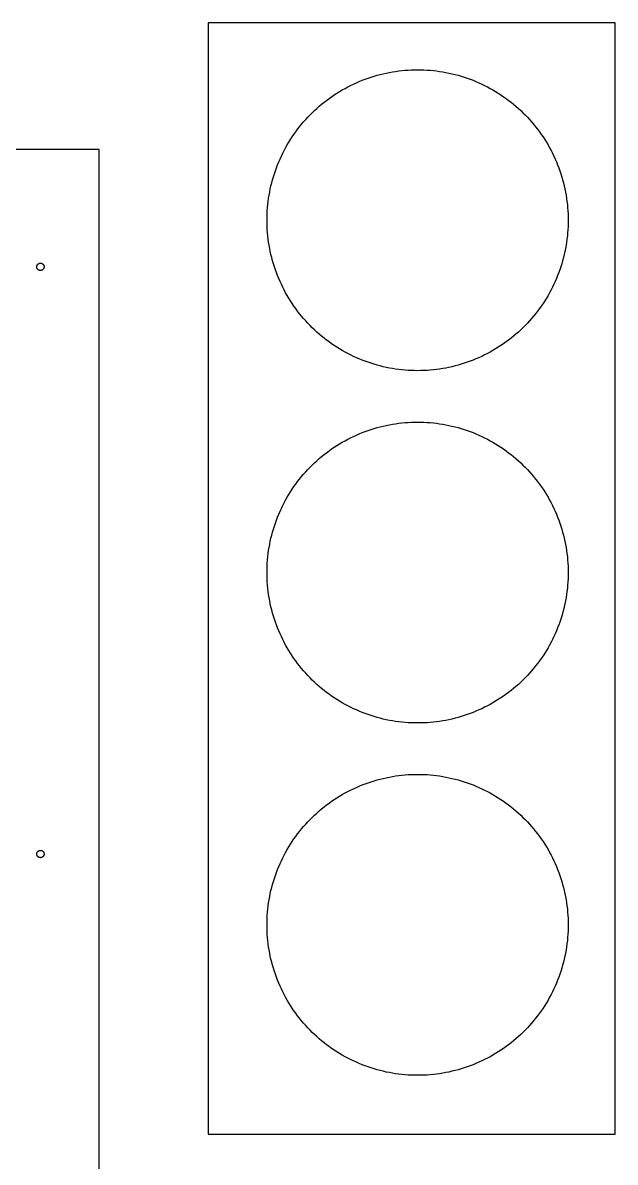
# Model space of a CAD drawing. Extents: x 0 to 2439, y 0 to 1219.
# Drawn here: x 2114.6 to 2370.6, y 436.4 to 929.3 of the extents above; entities that cross this region are included whole.
import ezdxf

# ---------------------------------------------------------------- set-up
doc = ezdxf.new("R2010")
doc.units = 0
doc.layers.add('Layer_1', color=7, linetype='CONTINUOUS')

msp = doc.modelspace()

# ---------------------------------------------------------------- linework, layer by layer
at = {"layer": 'Layer_1', "color": 7}
for p, q in [((2370.616375, 929.283045), (2194.721375, 929.283045)), ((2194.721375, 929.283045), (2194.721375, 448.593125)), ((2370.616375, 448.593125), (2370.616375, 929.283045)), ((2267.705565, 906.573188), (2269.022273, 906.923143)), ((2269.022273, 906.923143), (2270.346065, 907.253061)), ((2270.346065, 907.253061), (2271.676376, 907.543185)), ((2271.676376, 907.543185), (2273.01267, 907.81299)), ((2273.01267, 907.81299), (2274.354269, 908.053161)), ((2274.354269, 908.053161), (2275.700667, 908.273012)), ((2275.700667, 908.273012), (2277.05127, 908.45307)), ((2277.05127, 908.45307), (2278.405372, 908.61309)), ((2278.405372, 908.61309), (2279.762466, 908.743194)), ((2279.762466, 908.743194), (2281.121986, 908.843101)), ((2281.121986, 908.843101), (2282.483285, 908.913092)), ((2282.483285, 908.913092), (2283.84577, 908.953168)), ((2283.84577, 908.953168), (2285.208875, 908.961634)), ((2285.208875, 908.963045), (2286.57198, 908.954579)), ((2286.57198, 908.953168), (2287.934464, 908.913092)), ((2287.934464, 908.913092), (2289.295763, 908.843101)), ((2289.295763, 908.843101), (2290.655284, 908.743194)), ((2290.655284, 908.743194), (2292.012378, 908.61309)), ((2292.012378, 908.61309), (2293.36648, 908.45307)), ((2293.36648, 908.45307), (2294.717082, 908.273012)), ((2294.717082, 908.273012), (2296.063367, 908.053161)), ((2296.063367, 908.053161), (2297.40539, 907.81299)), ((2297.40539, 907.81299), (2298.741374, 907.543185)), ((2298.741374, 907.543185), (2300.071374, 907.253061)), ((2300.071374, 907.253061), (2301.395363, 906.923143)), ((2301.395363, 906.923143), (2302.712382, 906.573188)), ((2255.054079, 901.563179), (2256.268679, 902.183221)), ((2256.268679, 902.183221), (2257.495979, 902.773065)), ((2257.495979, 902.773065), (2258.735386, 903.343154)), ((2258.735386, 903.343154), (2259.986477, 903.883045)), ((2259.986477, 903.883045), (2261.248575, 904.393021)), ((2261.248575, 904.393021), (2262.521171, 904.883241)), ((2262.521171, 904.883241), (2263.803787, 905.343263)), ((2263.803787, 905.343263), (2265.095687, 905.783248)), ((2265.095687, 905.783248), (2266.396478, 906.193034)), ((2266.396478, 906.193034), (2267.705565, 906.573188)), ((2302.712382, 906.573188), (2304.021385, 906.193034)), ((2304.021385, 906.193034), (2305.322373, 905.783248)), ((2305.322373, 905.783248), (2306.614386, 905.343263)), ((2306.614386, 905.343263), (2307.89638, 904.883241)), ((2307.89638, 904.883241), (2309.169372, 904.393021)), ((2309.169372, 904.393021), (2310.431385, 903.883045)), ((2310.431385, 903.883045), (2311.682363, 903.343154)), ((2311.682363, 903.343154), (2312.921375, 902.773065)), ((2312.921375, 902.773065), (2314.149381, 902.183221)), ((2314.149381, 902.183221), (2315.363388, 901.563179)), ((2246.951366, 896.533132), (2248.062588, 897.323072)), ((2248.062588, 897.323072), (2249.189981, 898.093256)), ((2249.189981, 898.093256), (2250.333264, 898.833243)), ((2250.333264, 898.833243), (2251.491786, 899.553192)), ((2251.491786, 899.553192), (2252.665068, 900.243225)), ((2252.665068, 900.243225), (2253.852688, 900.913221)), ((2253.852688, 900.913221), (2255.054079, 901.563179)), ((2315.363388, 901.563179), (2316.565372, 900.913221)), ((2316.565372, 900.913221), (2317.752371, 900.243225)), ((2317.752371, 900.243225), (2318.926387, 899.553192)), ((2318.926387, 899.553192), (2320.084373, 898.833243)), ((2320.084373, 898.833243), (2321.227373, 898.093256)), ((2321.227373, 898.093256), (2322.355387, 897.323072)), ((2322.355387, 897.323072), (2323.466383, 896.533132)), ((2240.65338, 891.323028), (2241.656878, 892.253232)), ((2241.656878, 892.253232), (2242.679369, 893.153239)), ((2242.679369, 893.153239), (2243.720571, 894.033208)), ((2243.720571, 894.033208), (2244.779864, 894.893139)), ((2244.779864, 894.893139), (2245.857078, 895.723154)), ((2245.857078, 895.723154), (2246.951366, 896.533132)), ((2323.466383, 896.533132), (2324.560389, 895.723154)), ((2324.560389, 895.723154), (2325.637377, 894.893139)), ((2325.637377, 894.893139), (2326.697376, 894.033208)), ((2326.697376, 894.033208), (2327.738381, 893.153239)), ((2327.738381, 893.153239), (2328.76138, 892.253232)), ((2328.76138, 892.253232), (2329.764369, 891.323028)), ((2235.937983, 886.413208), (2236.839485, 887.433159)), ((2236.839485, 887.433159), (2237.76207, 888.433072)), ((2237.76207, 888.433072), (2238.70568, 889.423108)), ((2238.70568, 889.423108), (2239.669582, 890.383228)), ((2239.669582, 890.383228), (2240.65338, 891.323028)), ((2329.764369, 891.323028), (2330.748365, 890.383228)), ((2330.748365, 890.383228), (2331.71238, 889.423108)), ((2331.71238, 889.423108), (2332.655369, 888.433072)), ((2332.655369, 888.433072), (2333.578377, 887.433159)), ((2333.578377, 887.433159), (2334.479371, 886.413208)), ((2232.551965, 882.133025), (2233.364765, 883.233128)), ((2233.364765, 883.233128), (2234.200284, 884.313192)), ((2234.200284, 884.313192), (2235.05807, 885.373219)), ((2235.05807, 885.373219), (2235.937983, 886.413208)), ((2334.479371, 886.413208), (2335.359368, 885.373219)), ((2335.359368, 885.373219), (2336.21738, 884.313192)), ((2336.21738, 884.313192), (2337.053379, 883.233128)), ((2337.053379, 883.233128), (2337.865389, 882.133025)), ((2228.841477, 876.423105), (2229.535377, 877.593199)), ((2229.535377, 877.593199), (2230.253689, 878.753132)), ((2230.253689, 878.753132), (2230.996074, 879.903188)), ((2230.996074, 879.903188), (2231.762279, 881.023045)), ((2231.762279, 881.023045), (2232.551965, 882.133025)), ((2337.865389, 882.133025), (2338.655385, 881.023045)), ((2338.655385, 881.023045), (2339.421365, 879.903188)), ((2339.421365, 879.903188), (2340.164371, 878.753132)), ((2340.164371, 878.753132), (2340.882373, 877.593199)), ((2340.882373, 877.593199), (2341.576385, 876.423105)), ((2147.575407, 874.52001), (2096.775407, 874.52001)), ((2147.575407, 315.72001), (2147.575407, 874.52001)), ((2226.315983, 871.593154), (2226.909271, 872.823079)), ((2226.909271, 872.823079), (2227.528071, 874.033248)), ((2227.528071, 874.033248), (2228.172272, 875.233256)), ((2228.172272, 875.233256), (2228.841477, 876.423105)), ((2341.576385, 876.423105), (2342.245365, 875.233256)), ((2342.245365, 875.233256), (2342.889368, 874.033248)), ((2342.889368, 874.033248), (2343.508366, 872.823079)), ((2343.508366, 872.823079), (2344.101371, 871.593154)), ((2224.203465, 866.572985), (2224.692076, 867.842985)), ((2224.692076, 867.842985), (2225.207076, 869.103108)), ((2225.207076, 869.103108), (2225.748462, 870.35307)), ((2225.748462, 870.35307), (2226.315983, 871.593154)), ((2344.101371, 871.593154), (2344.669372, 870.35307)), ((2344.669372, 870.35307), (2345.210363, 869.103108)), ((2345.210363, 869.103108), (2345.725362, 867.842985)), ((2345.725362, 867.842985), (2346.214369, 866.572985)), ((2222.519078, 861.383201), (2222.899373, 862.692994)), ((2222.899373, 862.692994), (2223.306986, 863.993192)), ((2223.306986, 863.993192), (2223.741778, 865.28323)), ((2223.741778, 865.28323), (2224.203465, 866.572985)), ((2346.214369, 866.572985), (2346.676367, 865.28323)), ((2346.676367, 865.28323), (2347.110368, 863.993192)), ((2347.110368, 863.993192), (2347.518377, 862.692994)), ((2347.518377, 862.692994), (2347.898389, 861.383201)), ((2221.54369, 857.413181), (2221.841068, 858.743012)), ((2221.841068, 858.743012), (2222.166188, 860.063248)), ((2222.166188, 860.063248), (2222.519078, 861.383201)), ((2347.898389, 861.383201), (2348.251364, 860.063248)), ((2348.251364, 860.063248), (2348.576371, 858.743012)), ((2348.576371, 858.743012), (2348.87437, 857.413181)), ((2220.634568, 852.043056), (2220.819564, 853.393208)), ((2220.819564, 853.393208), (2221.032868, 854.733199)), ((2221.032868, 854.733199), (2221.274281, 856.07319)), ((2221.274281, 856.07319), (2221.54369, 857.413181)), ((2348.87437, 857.413181), (2349.143384, 856.07319)), ((2349.143384, 856.07319), (2349.38539, 854.733199)), ((2349.38539, 854.733199), (2349.598383, 853.393208)), ((2349.598383, 853.393208), (2349.783379, 852.043056)), ((2220.178468, 846.603223), (2220.249786, 847.963252)), ((2220.249786, 847.963252), (2220.349664, 849.322999)), ((2220.349664, 849.322999), (2220.477878, 850.683028)), ((2220.477878, 850.683028), (2220.634568, 852.043056)), ((2349.783379, 852.043056), (2349.939364, 850.683028)), ((2349.939364, 850.683028), (2350.068367, 849.322999)), ((2350.068367, 849.322999), (2350.168387, 847.963252)), ((2350.168387, 847.963252), (2350.239366, 846.603223)), ((2220.135683, 842.513259), (2220.12129, 843.883165)), ((2220.121375, 843.883165), (2220.135768, 845.243194)), ((2220.135683, 845.243194), (2220.178468, 846.603223)), ((2350.239366, 846.603223), (2350.282376, 845.243194)), ((2350.296375, 843.883165), (2350.282264, 842.513259)), ((2350.282376, 845.243194), (2350.296488, 843.883165)), ((2220.178468, 841.15323), (2220.135683, 842.513259)), ((2220.249786, 839.793201), (2220.178468, 841.15323)), ((2220.349664, 838.433172), (2220.249786, 839.793201)), ((2220.477878, 837.073143), (2220.349664, 838.433172)), ((2350.068367, 838.433172), (2349.939364, 837.073143)), ((2350.168387, 839.793201), (2350.068367, 838.433172)), ((2350.239366, 841.15323), (2350.168387, 839.793201)), ((2350.282376, 842.513259), (2350.239366, 841.15323)), ((2220.634568, 835.722992), (2220.477878, 837.073143)), ((2220.819564, 834.373123), (2220.634568, 835.722992)), ((2221.032868, 833.023254), (2220.819564, 834.373123)), ((2221.274281, 831.683263), (2221.032868, 833.023254)), ((2349.38539, 833.023254), (2349.143384, 831.683263)), ((2349.598383, 834.373123), (2349.38539, 833.023254)), ((2349.783379, 835.722992), (2349.598383, 834.373123)), ((2349.939364, 837.073143), (2349.783379, 835.722992)), ((2221.54369, 830.35315), (2221.274281, 831.683263)), ((2221.841068, 829.013159), (2221.54369, 830.35315)), ((2222.166188, 827.693205), (2221.841068, 829.013159)), ((2348.576371, 829.013159), (2348.251364, 827.693205)), ((2348.87437, 830.35315), (2348.576371, 829.013159)), ((2349.143384, 831.683263), (2348.87437, 830.35315)), ((2120.585424, 823.786022), (2120.595302, 823.886013)), ((2120.585424, 823.687019), (2120.585424, 823.786022)), ((2120.595414, 823.586999), (2120.585537, 823.687019)), ((2120.595414, 823.886013), (2120.605292, 823.985017)), ((2120.605405, 823.487995), (2120.595527, 823.586999)), ((2120.625415, 823.390008), (2120.605377, 823.487995)), ((2120.605405, 823.985017), (2120.625443, 824.083005)), ((2120.645424, 823.293008), (2120.625386, 823.390008)), ((2120.625415, 824.083005), (2120.655415, 824.179017)), ((2120.675424, 823.198012), (2120.645424, 823.293008)), ((2120.655415, 824.179017), (2120.685415, 824.272997)), ((2120.715415, 823.10502), (2120.675424, 823.198012)), ((2120.685415, 824.272997), (2120.725406, 824.366017)), ((2120.725406, 824.366017), (2120.765425, 824.455002)), ((2120.765425, 824.455002), (2120.815407, 824.542011)), ((2120.815407, 824.542011), (2120.875407, 824.626)), ((2120.875407, 824.626), (2120.935408, 824.70601)), ((2120.935408, 824.70601), (2120.995408, 824.782013)), ((2120.995408, 824.782013), (2121.065399, 824.854007)), ((2121.065399, 824.854007), (2121.135418, 824.921995)), ((2121.135418, 824.921995), (2121.2154, 824.983999)), ((2121.2154, 824.983999), (2121.29541, 825.041996)), ((2121.29541, 825.041996), (2121.385411, 825.094997)), ((2121.385411, 825.094997), (2121.465421, 825.142015)), ((2121.465421, 825.142015), (2121.555422, 825.183022)), ((2121.555422, 825.183022), (2121.655413, 825.219005)), ((2121.655413, 825.219005), (2121.745414, 825.249006)), ((2121.745414, 825.249006), (2121.845405, 825.272995)), ((2121.845405, 825.273023), (2121.945424, 825.289956)), ((2121.945424, 825.290013), (2122.045416, 825.302148)), ((2122.045416, 825.302007), (2122.145407, 825.307087)), ((2122.145407, 825.307002), (2122.245398, 825.307002)), ((2122.245398, 825.306015), (2122.345418, 825.298959)), ((2122.345418, 825.299015), (2122.435419, 825.284904)), ((2122.435419, 825.285017), (2122.53541, 825.266108)), ((2122.53541, 825.265995), (2122.635401, 825.240031)), ((2122.635401, 825.240003), (2122.725402, 825.207999)), ((2122.725402, 825.207999), (2122.825422, 825.170012)), ((2122.825422, 825.170012), (2122.915422, 825.127001)), ((2122.915422, 825.127001), (2122.995404, 825.078007)), ((2122.995404, 825.078007), (2123.085405, 825.024018)), ((2123.085405, 825.024018), (2123.165415, 824.964018)), ((2123.165415, 824.964018), (2123.235406, 824.90001)), ((2123.235406, 824.90001), (2123.305425, 824.831006)), ((2123.305425, 824.831006), (2123.375416, 824.757008)), ((2123.375416, 824.757008), (2123.435417, 824.680017)), ((2123.435417, 824.680017), (2123.495417, 824.59902)), ((2123.495417, 824.59902), (2123.545399, 824.514014)), ((2123.545399, 824.514014), (2123.595408, 824.426017)), ((2123.595408, 824.426017), (2123.635399, 824.335001)), ((2123.6654, 823.166996), (2123.625409, 823.074004)), ((2123.635399, 824.335001), (2123.675418, 824.242009)), ((2123.6954, 823.261004), (2123.6654, 823.166996)), ((2123.675418, 824.242009), (2123.705419, 824.147013)), ((2123.7254, 823.357016), (2123.6954, 823.261004)), ((2123.705419, 824.147013), (2123.725456, 824.050013)), ((2123.7254, 824.050013), (2123.745438, 823.951997)), ((2123.735419, 823.455004), (2123.725541, 823.357016)), ((2123.7554, 823.554007), (2123.735362, 823.455004)), ((2123.74541, 823.951997), (2123.755287, 823.853022)), ((2123.7554, 823.853022), (2123.765278, 823.753002)), ((2123.765419, 823.653999), (2123.755541, 823.554007)), ((2123.765419, 823.753002), (2123.765419, 823.653999)), ((2222.519078, 826.373252), (2222.166188, 827.693205)), ((2222.899373, 825.073054), (2222.519078, 826.373252)), ((2223.306986, 823.763261), (2222.899373, 825.073054)), ((2223.741778, 822.473223), (2223.306986, 823.763261)), ((2347.110368, 823.763261), (2346.676367, 822.473223)), ((2347.518377, 825.073054), (2347.110368, 823.763261)), ((2347.898389, 826.373252), (2347.518377, 825.073054)), ((2348.251364, 827.693205), (2347.898389, 826.373252)), ((2120.755406, 823.014003), (2120.715415, 823.10502)), ((2120.795425, 822.926006), (2120.755406, 823.014003)), ((2120.855426, 822.841001), (2120.795425, 822.926006)), ((2120.915398, 822.760003), (2120.855426, 822.841001)), ((2120.975398, 822.683013), (2120.915398, 822.760003)), ((2121.045418, 822.609014), (2120.975398, 822.683013)), ((2121.115409, 822.540011), (2121.045418, 822.609014)), ((2121.1854, 822.476003), (2121.115409, 822.540011)), ((2121.26541, 822.416003), (2121.1854, 822.476003)), ((2121.355411, 822.362013), (2121.26541, 822.416003)), ((2121.435421, 822.31302), (2121.355411, 822.362013)), ((2121.525421, 822.270009), (2121.435421, 822.31302)), ((2121.625413, 822.232022), (2121.525421, 822.270009)), ((2121.715413, 822.200018), (2121.625413, 822.232022)), ((2121.815405, 822.173997), (2121.715413, 822.199961)), ((2121.905405, 822.155003), (2121.815405, 822.173912)), ((2122.005425, 822.141005), (2121.905405, 822.155116)), ((2122.105416, 822.134006), (2122.005425, 822.141062)), ((2122.205408, 822.133018), (2122.105416, 822.133018)), ((2122.305399, 822.138014), (2122.205408, 822.132934)), ((2122.405418, 822.150008), (2122.305399, 822.137873)), ((2122.50541, 822.166998), (2122.405418, 822.150065)), ((2122.605401, 822.191015), (2122.50541, 822.167026)), ((2122.695402, 822.221015), (2122.605401, 822.191015)), ((2122.785402, 822.256999), (2122.695402, 822.221015)), ((2122.885422, 822.298005), (2122.785402, 822.256999)), ((2122.965404, 822.344995), (2122.885422, 822.298005)), ((2123.055404, 822.397997), (2122.965404, 822.344995)), ((2123.135414, 822.456022), (2123.055404, 822.397997)), ((2123.215424, 822.517998), (2123.135414, 822.456022)), ((2123.285416, 822.586013), (2123.215424, 822.517998)), ((2123.355407, 822.658008), (2123.285416, 822.586013)), ((2123.415407, 822.734011), (2123.355407, 822.658008)), ((2123.475408, 822.814021), (2123.415407, 822.734011)), ((2123.535408, 822.89801), (2123.475408, 822.814021)), ((2123.585418, 822.985019), (2123.535408, 822.89801)), ((2123.625409, 823.074004), (2123.585418, 822.985019)), ((2224.203465, 821.193063), (2223.741778, 822.473223)), ((2224.692076, 819.923063), (2224.203465, 821.193063)), ((2225.207076, 818.663223), (2224.692076, 819.923063)), ((2225.748462, 817.403101), (2225.207076, 818.663223)), ((2345.210363, 818.663223), (2344.669372, 817.403101)), ((2345.725362, 819.923063), (2345.210363, 818.663223)), ((2346.214369, 821.193063), (2345.725362, 819.923063)), ((2346.676367, 822.473223), (2346.214369, 821.193063)), ((2226.315983, 816.163016), (2225.748462, 817.403101)), ((2226.909271, 814.943252), (2226.315983, 816.163016)), ((2227.528071, 813.723205), (2226.909271, 814.943252)), ((2228.172272, 812.523196), (2227.528071, 813.723205)), ((2342.889368, 813.723205), (2342.245365, 812.523196)), ((2343.508366, 814.943252), (2342.889368, 813.723205)), ((2344.101371, 816.163016), (2343.508366, 814.943252)), ((2344.669372, 817.403101), (2344.101371, 816.163016)), ((2228.841477, 811.333065), (2228.172272, 812.523196)), ((2229.535377, 810.163254), (2228.841477, 811.333065)), ((2230.253689, 809.003039), (2229.535377, 810.163254)), ((2230.996074, 807.863143), (2230.253689, 809.003039)), ((2340.164371, 809.003039), (2339.421365, 807.863143)), ((2340.882373, 810.163254), (2340.164371, 809.003039)), ((2341.576385, 811.333065), (2340.882373, 810.163254)), ((2342.245365, 812.523196), (2341.576385, 811.333065)), ((2231.762279, 806.733125), (2230.996074, 807.863143)), ((2232.551965, 805.623145), (2231.762279, 806.733125)), ((2233.364765, 804.533203), (2232.551965, 805.623145)), ((2234.200284, 803.453139), (2233.364765, 804.533203)), ((2235.05807, 802.393112), (2234.200284, 803.453139)), ((2336.21738, 803.453139), (2335.359368, 802.393112)), ((2337.053379, 804.533203), (2336.21738, 803.453139)), ((2337.865389, 805.623145), (2337.053379, 804.533203)), ((2338.655385, 806.733125), (2337.865389, 805.623145)), ((2339.421365, 807.863143), (2338.655385, 806.733125)), ((2235.937983, 801.353123), (2235.05807, 802.393112)), ((2236.839485, 800.333172), (2235.937983, 801.353123)), ((2237.76207, 799.323099), (2236.839485, 800.333172)), ((2238.70568, 798.343223), (2237.76207, 799.323099)), ((2332.655369, 799.323099), (2331.71238, 798.343223)), ((2333.578377, 800.333172), (2332.655369, 799.323099)), ((2334.479371, 801.353123), (2333.578377, 800.333172)), ((2335.359368, 802.393112), (2334.479371, 801.353123)), ((2239.669582, 797.373225), (2238.70568, 798.343223)), ((2240.65338, 796.433143), (2239.669582, 797.373225)), ((2241.656878, 795.513099), (2240.65338, 796.433143)), ((2242.679369, 794.613092), (2241.656878, 795.513099)), ((2243.720571, 793.733123), (2242.679369, 794.613092)), ((2244.779864, 792.873192), (2243.720571, 793.733123)), ((2326.697376, 793.733123), (2325.637377, 792.873192)), ((2327.738381, 794.613092), (2326.697376, 793.733123)), ((2328.76138, 795.513099), (2327.738381, 794.613092)), ((2329.764369, 796.433143), (2328.76138, 795.513099)), ((2330.748365, 797.373225), (2329.764369, 796.433143)), ((2331.71238, 798.343223), (2330.748365, 797.373225)), ((2245.857078, 792.033016), (2244.779864, 792.873192)), ((2246.951366, 791.223039), (2245.857078, 792.033016)), ((2248.062588, 790.433099), (2246.951366, 791.223039)), ((2249.189981, 789.663196), (2248.062588, 790.433099)), ((2250.333264, 788.92321), (2249.189981, 789.663196)), ((2251.491786, 788.203261), (2250.333264, 788.92321)), ((2320.084373, 788.92321), (2318.926387, 788.203261)), ((2321.227373, 789.663196), (2320.084373, 788.92321)), ((2322.355387, 790.433099), (2321.227373, 789.663196)), ((2323.466383, 791.223039), (2322.355387, 790.433099)), ((2324.560389, 792.033016), (2323.466383, 791.223039)), ((2325.637377, 792.873192), (2324.560389, 792.033016)), ((2252.665068, 787.513228), (2251.491786, 788.203261)), ((2253.852688, 786.843232), (2252.665068, 787.513228)), ((2255.054079, 786.203152), (2253.852688, 786.843232)), ((2256.268679, 785.58311), (2255.054079, 786.203152)), ((2257.495979, 784.983105), (2256.268679, 785.58311)), ((2258.735386, 784.423176), (2257.495979, 784.983105)), ((2259.986477, 783.883003), (2258.735386, 784.423176)), ((2261.248575, 783.36315), (2259.986477, 783.883003)), ((2310.431385, 783.883003), (2309.169372, 783.36315)), ((2311.682363, 784.423176), (2310.431385, 783.883003)), ((2312.921375, 784.983105), (2311.682363, 784.423176)), ((2314.149381, 785.58311), (2312.921375, 784.983105)), ((2315.363388, 786.203152), (2314.149381, 785.58311)), ((2316.565372, 786.843232), (2315.363388, 786.203152)), ((2317.752371, 787.513228), (2316.565372, 786.843232)), ((2318.926387, 788.203261), (2317.752371, 787.513228)), ((2262.521171, 782.873212), (2261.248575, 783.36315)), ((2263.803787, 782.41319), (2262.521171, 782.873212)), ((2265.095687, 781.983083), (2263.803787, 782.41319)), ((2266.396478, 781.573127), (2265.095687, 781.983083)), ((2267.705565, 781.193115), (2266.396478, 781.573127)), ((2269.022273, 780.833112), (2267.705565, 781.193115)), ((2270.346065, 780.513129), (2269.022273, 780.833112)), ((2271.676376, 780.213126), (2270.346065, 780.513129)), ((2273.01267, 779.943124), (2271.676376, 780.213126)), ((2274.354269, 779.703123), (2273.01267, 779.943124)), ((2275.700667, 779.493121), (2274.354269, 779.703123)), ((2277.05127, 779.303129), (2275.700667, 779.493121)), ((2278.405372, 779.153128), (2277.05127, 779.303129)), ((2279.762466, 779.023136), (2278.405372, 779.153128)), ((2281.121986, 778.923117), (2279.762466, 779.023136)), ((2282.483285, 778.853126), (2281.121986, 778.923117)), ((2283.84577, 778.803116), (2282.483285, 778.853126)), ((2285.208875, 778.793125), (2283.84577, 778.803003)), ((2286.57198, 778.803116), (2285.208875, 778.793125)), ((2287.934464, 778.853126), (2286.57198, 778.803116)), ((2289.295763, 778.923117), (2287.934464, 778.853126)), ((2290.655284, 779.023136), (2289.295763, 778.923117)), ((2292.012378, 779.153128), (2290.655284, 779.023136)), ((2293.36648, 779.303129), (2292.012378, 779.153128)), ((2294.717082, 779.493121), (2293.36648, 779.303129)), ((2296.063367, 779.703123), (2294.717082, 779.493121)), ((2297.40539, 779.943124), (2296.063367, 779.703123)), ((2298.741374, 780.213126), (2297.40539, 779.943124)), ((2300.071374, 780.513129), (2298.741374, 780.213126)), ((2301.395363, 780.833112), (2300.071374, 780.513129)), ((2302.712382, 781.193115), (2301.395363, 780.833112)), ((2304.021385, 781.573127), (2302.712382, 781.193115)), ((2305.322373, 781.983083), (2304.021385, 781.573127)), ((2306.614386, 782.41319), (2305.322373, 781.983083)), ((2307.89638, 782.873212), (2306.614386, 782.41319)), ((2309.169372, 783.36315), (2307.89638, 782.873212)), ((2266.396478, 753.793119), (2267.705565, 754.173131)), ((2267.705565, 754.173131), (2269.022273, 754.523115)), ((2269.022273, 754.523115), (2270.346065, 754.853117)), ((2270.346065, 754.853117), (2271.676376, 755.143129)), ((2271.676376, 755.143129), (2273.01267, 755.413131)), ((2273.01267, 755.413131), (2274.354269, 755.653133)), ((2274.354269, 755.653133), (2275.700667, 755.873125)), ((2275.700667, 755.873125), (2277.05127, 756.053126)), ((2277.05127, 756.053126), (2278.405372, 756.213118)), ((2278.405372, 756.213118), (2279.762466, 756.343138)), ((2279.762466, 756.343138), (2281.121986, 756.443129)), ((2281.121986, 756.443129), (2282.483285, 756.51312)), ((2282.483285, 756.51312), (2283.84577, 756.553139)), ((2283.84577, 756.553139), (2285.208875, 756.563017)), ((2285.208875, 756.56313), (2286.57198, 756.553252)), ((2286.57198, 756.553139), (2287.934464, 756.51312)), ((2287.934464, 756.51312), (2289.295763, 756.443129)), ((2289.295763, 756.443129), (2290.655284, 756.343138)), ((2290.655284, 756.343138), (2292.012378, 756.213118)), ((2292.012378, 756.213118), (2293.36648, 756.053126)), ((2293.36648, 756.053126), (2294.717082, 755.873125)), ((2294.717082, 755.873125), (2296.063367, 755.653133)), ((2296.063367, 755.653133), (2297.40539, 755.413131)), ((2297.40539, 755.413131), (2298.741374, 755.143129)), ((2298.741374, 755.143129), (2300.071374, 754.853117)), ((2300.071374, 754.853117), (2301.395363, 754.523115)), ((2301.395363, 754.523115), (2302.712382, 754.173131)), ((2302.712382, 754.173131), (2304.021385, 753.793119)), ((2255.054079, 749.163122), (2256.268679, 749.783136)), ((2256.268679, 749.783136), (2257.495979, 750.373122)), ((2257.495979, 750.373122), (2258.735386, 750.943126)), ((2258.735386, 750.943126), (2259.986477, 751.48313)), ((2259.986477, 751.48313), (2261.248575, 751.993134)), ((2261.248575, 751.993134), (2262.521171, 752.483128)), ((2262.521171, 752.483128), (2263.803787, 752.943122)), ((2263.803787, 752.943122), (2265.095687, 753.383135)), ((2265.095687, 753.383135), (2266.396478, 753.793119)), ((2304.021385, 753.793119), (2305.322373, 753.383135)), ((2305.322373, 753.383135), (2306.614386, 752.943122)), ((2306.614386, 752.943122), (2307.89638, 752.483128)), ((2307.89638, 752.483128), (2309.169372, 751.993134)), ((2309.169372, 751.993134), (2310.431385, 751.48313)), ((2310.431385, 751.48313), (2311.682363, 750.943126)), ((2311.682363, 750.943126), (2312.921375, 750.373122)), ((2312.921375, 750.373122), (2314.149381, 749.783136)), ((2314.149381, 749.783136), (2315.363388, 749.163122)), ((2246.951366, 744.133132), (2248.062588, 744.923128)), ((2248.062588, 744.923128), (2249.189981, 745.693115)), ((2249.189981, 745.693115), (2250.333264, 746.43313)), ((2250.333264, 746.43313), (2251.491786, 747.153136)), ((2251.491786, 747.153136), (2252.665068, 747.843112)), ((2252.665068, 747.843112), (2253.852688, 748.513136)), ((2253.852688, 748.513136), (2255.054079, 749.163122)), ((2315.363388, 749.163122), (2316.565372, 748.513136)), ((2316.565372, 748.513136), (2317.752371, 747.843112)), ((2317.752371, 747.843112), (2318.926387, 747.153136)), ((2318.926387, 747.153136), (2320.084373, 746.43313)), ((2320.084373, 746.43313), (2321.227373, 745.693115)), ((2321.227373, 745.693115), (2322.355387, 744.923128)), ((2322.355387, 744.923128), (2323.466383, 744.133132)), ((2240.65338, 738.923112), (2241.656878, 739.853119)), ((2241.656878, 739.853119), (2242.679369, 740.753126)), ((2242.679369, 740.753126), (2243.720571, 741.633123)), ((2243.720571, 741.633123), (2244.779864, 742.493139)), ((2244.779864, 742.493139), (2245.857078, 743.323126)), ((2245.857078, 743.323126), (2246.951366, 744.133132)), ((2323.466383, 744.133132), (2324.560389, 743.323126)), ((2324.560389, 743.323126), (2325.637377, 742.493139)), ((2325.637377, 742.493139), (2326.697376, 741.633123)), ((2326.697376, 741.633123), (2327.738381, 740.753126)), ((2327.738381, 740.753126), (2328.76138, 739.853119)), ((2328.76138, 739.853119), (2329.764369, 738.923112)), ((2235.937983, 734.013123), (2236.839485, 735.03313)), ((2236.839485, 735.03313), (2237.76207, 736.033128)), ((2237.76207, 736.033128), (2238.70568, 737.023136)), ((2238.70568, 737.023136), (2239.669582, 737.983115)), ((2239.669582, 737.983115), (2240.65338, 738.923112)), ((2329.764369, 738.923112), (2330.748365, 737.983115)), ((2330.748365, 737.983115), (2331.71238, 737.023136)), ((2331.71238, 737.023136), (2332.655369, 736.033128)), ((2332.655369, 736.033128), (2333.578377, 735.03313)), ((2333.578377, 735.03313), (2334.479371, 734.013123)), ((2231.762279, 728.62313), (2232.551965, 729.733138)), ((2232.551965, 729.733138), (2233.364765, 730.833128)), ((2233.364765, 730.833128), (2234.200284, 731.913136)), ((2234.200284, 731.913136), (2235.05807, 732.973134)), ((2235.05807, 732.973134), (2235.937983, 734.013123)), ((2334.479371, 734.013123), (2335.359368, 732.973134)), ((2335.359368, 732.973134), (2336.21738, 731.913136)), ((2336.21738, 731.913136), (2337.053379, 730.833128)), ((2337.053379, 730.833128), (2337.865389, 729.733138)), ((2337.865389, 729.733138), (2338.655385, 728.62313)), ((2228.841477, 724.023134), (2229.535377, 725.193114)), ((2229.535377, 725.193114), (2230.253689, 726.353132)), ((2230.253689, 726.353132), (2230.996074, 727.503131)), ((2230.996074, 727.503131), (2231.762279, 728.62313)), ((2338.655385, 728.62313), (2339.421365, 727.503131)), ((2339.421365, 727.503131), (2340.164371, 726.353132)), ((2340.164371, 726.353132), (2340.882373, 725.193114)), ((2340.882373, 725.193114), (2341.576385, 724.023134)), ((2226.315983, 719.193126), (2226.909271, 720.423135)), ((2226.909271, 720.423135), (2227.528071, 721.633135)), ((2227.528071, 721.633135), (2228.172272, 722.833115)), ((2228.172272, 722.833115), (2228.841477, 724.023134)), ((2341.576385, 724.023134), (2342.245365, 722.833115)), ((2342.245365, 722.833115), (2342.889368, 721.633135)), ((2342.889368, 721.633135), (2343.508366, 720.423135)), ((2343.508366, 720.423135), (2344.101371, 719.193126)), ((2224.203465, 714.173126), (2224.692076, 715.443126)), ((2224.692076, 715.443126), (2225.207076, 716.703136)), ((2225.207076, 716.703136), (2225.748462, 717.953126)), ((2225.748462, 717.953126), (2226.315983, 719.193126)), ((2344.101371, 719.193126), (2344.669372, 717.953126)), ((2344.669372, 717.953126), (2345.210363, 716.703136)), ((2345.210363, 716.703136), (2345.725362, 715.443126)), ((2345.725362, 715.443126), (2346.214369, 714.173126)), ((2222.519078, 708.983116), (2222.899373, 710.293135)), ((2222.899373, 710.293135), (2223.306986, 711.593136)), ((2223.306986, 711.593136), (2223.741778, 712.883117)), ((2223.741778, 712.883117), (2224.203465, 714.173126)), ((2346.214369, 714.173126), (2346.676367, 712.883117)), ((2346.676367, 712.883117), (2347.110368, 711.593136)), ((2347.110368, 711.593136), (2347.518377, 710.293135)), ((2347.518377, 710.293135), (2347.898389, 708.983116)), ((2221.274281, 703.673133), (2221.54369, 705.013124)), ((2221.54369, 705.013124), (2221.841068, 706.343125)), ((2221.841068, 706.343125), (2222.166188, 707.663135)), ((2222.166188, 707.663135), (2222.519078, 708.983116)), ((2347.898389, 708.983116), (2348.251364, 707.663135)), ((2348.251364, 707.663135), (2348.576371, 706.343125)), ((2348.576371, 706.343125), (2348.87437, 705.013124)), ((2348.87437, 705.013124), (2349.143384, 703.673133)), ((2220.634568, 699.643113), (2220.819564, 700.993123)), ((2220.819564, 700.993123), (2221.032868, 702.333114)), ((2221.032868, 702.333114), (2221.274281, 703.673133)), ((2349.143384, 703.673133), (2349.38539, 702.333114)), ((2349.38539, 702.333114), (2349.598383, 700.993123)), ((2349.598383, 700.993123), (2349.783379, 699.643113)), ((2220.178468, 694.203138), (2220.249786, 695.563139)), ((2220.249786, 695.563139), (2220.349664, 696.923112)), ((2220.349664, 696.923112), (2220.477878, 698.283112)), ((2220.477878, 698.283112), (2220.634568, 699.643113)), ((2349.783379, 699.643113), (2349.939364, 698.283112)), ((2349.939364, 698.283112), (2350.068367, 696.923112)), ((2350.068367, 696.923112), (2350.168387, 695.563139)), ((2350.168387, 695.563139), (2350.239366, 694.203138)), ((2220.135683, 690.113118), (2220.12129, 691.483137)), ((2220.121375, 691.483137), (2220.135768, 692.843138)), ((2220.135683, 692.843138), (2220.178468, 694.203138)), ((2220.178468, 688.753117), (2220.135683, 690.113118)), ((2350.239366, 694.203138), (2350.282376, 692.843138)), ((2350.282376, 690.113118), (2350.239366, 688.753117)), ((2350.296375, 691.483137), (2350.282264, 690.113118)), ((2350.282376, 692.843138), (2350.296488, 691.483137)), ((2220.249786, 687.393116), (2220.178468, 688.753117)), ((2220.349664, 686.033116), (2220.249786, 687.393116)), ((2220.477878, 684.673115), (2220.349664, 686.033116)), ((2350.068367, 686.033116), (2349.939364, 684.673115)), ((2350.168387, 687.393116), (2350.068367, 686.033116)), ((2350.239366, 688.753117), (2350.168387, 687.393116)), ((2220.634568, 683.323133), (2220.477878, 684.673115)), ((2220.819564, 681.973123), (2220.634568, 683.323133)), ((2221.032868, 680.623113), (2220.819564, 681.973123)), ((2221.274281, 679.283122), (2221.032868, 680.623113)), ((2349.38539, 680.623113), (2349.143384, 679.283122)), ((2349.598383, 681.973123), (2349.38539, 680.623113)), ((2349.783379, 683.323133), (2349.598383, 681.973123)), ((2349.939364, 684.673115), (2349.783379, 683.323133)), ((2221.54369, 677.953122), (2221.274281, 679.283122)), ((2221.841068, 676.61313), (2221.54369, 677.953122)), ((2222.166188, 675.293121), (2221.841068, 676.61313)), ((2222.519078, 673.973139), (2222.166188, 675.293121)), ((2348.251364, 675.293121), (2347.898389, 673.973139)), ((2348.576371, 676.61313), (2348.251364, 675.293121)), ((2348.87437, 677.953122), (2348.576371, 676.61313)), ((2349.143384, 679.283122), (2348.87437, 677.953122)), ((2222.899373, 672.673139), (2222.519078, 673.973139)), ((2223.306986, 671.36312), (2222.899373, 672.673139)), ((2223.741778, 670.073138), (2223.306986, 671.36312)), ((2347.110368, 671.36312), (2346.676367, 670.073138)), ((2347.518377, 672.673139), (2347.110368, 671.36312)), ((2347.898389, 673.973139), (2347.518377, 672.673139)), ((2224.203465, 668.79312), (2223.741778, 670.073138)), ((2224.692076, 667.52312), (2224.203465, 668.79312)), ((2225.207076, 666.263138), (2224.692076, 667.52312)), ((2225.748462, 665.003129), (2225.207076, 666.263138)), ((2345.210363, 666.263138), (2344.669372, 665.003129)), ((2345.725362, 667.52312), (2345.210363, 666.263138)), ((2346.214369, 668.79312), (2345.725362, 667.52312)), ((2346.676367, 670.073138), (2346.214369, 668.79312)), ((2226.315983, 663.763129), (2225.748462, 665.003129)), ((2226.909271, 662.543139), (2226.315983, 663.763129)), ((2227.528071, 661.323121), (2226.909271, 662.543139)), ((2228.172272, 660.123112), (2227.528071, 661.323121)), ((2342.889368, 661.323121), (2342.245365, 660.123112)), ((2343.508366, 662.543139), (2342.889368, 661.323121)), ((2344.101371, 663.763129), (2343.508366, 662.543139)), ((2344.669372, 665.003129), (2344.101371, 663.763129)), ((2228.841477, 658.933122), (2228.172272, 660.123112)), ((2229.535377, 657.763113), (2228.841477, 658.933122)), ((2230.253689, 656.603123), (2229.535377, 657.763113)), ((2230.996074, 655.463115), (2230.253689, 656.603123)), ((2340.164371, 656.603123), (2339.421365, 655.463115)), ((2340.882373, 657.763113), (2340.164371, 656.603123)), ((2341.576385, 658.933122), (2340.882373, 657.763113)), ((2342.245365, 660.123112), (2341.576385, 658.933122)), ((2231.762279, 654.333125), (2230.996074, 655.463115)), ((2232.551965, 653.223117), (2231.762279, 654.333125)), ((2233.364765, 652.133118), (2232.551965, 653.223117)), ((2234.200284, 651.053139), (2233.364765, 652.133118)), ((2235.05807, 649.993112), (2234.200284, 651.053139)), ((2336.21738, 651.053139), (2335.359368, 649.993112)), ((2337.053379, 652.133118), (2336.21738, 651.053139)), ((2337.865389, 653.223117), (2337.053379, 652.133118)), ((2338.655385, 654.333125), (2337.865389, 653.223117)), ((2339.421365, 655.463115), (2338.655385, 654.333125)), ((2235.937983, 648.953123), (2235.05807, 649.993112)), ((2236.839485, 647.933116), (2235.937983, 648.953123)), ((2237.76207, 646.923127), (2236.839485, 647.933116)), ((2238.70568, 645.943138), (2237.76207, 646.923127)), ((2239.669582, 644.973112), (2238.70568, 645.943138)), ((2331.71238, 645.943138), (2330.748365, 644.973112)), ((2332.655369, 646.923127), (2331.71238, 645.943138)), ((2333.578377, 647.933116), (2332.655369, 646.923127)), ((2334.479371, 648.953123), (2333.578377, 647.933116)), ((2335.359368, 649.993112), (2334.479371, 648.953123)), ((2240.65338, 644.033115), (2239.669582, 644.973112)), ((2241.656878, 643.113127), (2240.65338, 644.033115)), ((2242.679369, 642.21312), (2241.656878, 643.113127)), ((2243.720571, 641.333123), (2242.679369, 642.21312)), ((2244.779864, 640.473136), (2243.720571, 641.333123)), ((2326.697376, 641.333123), (2325.637377, 640.473136)), ((2327.738381, 642.21312), (2326.697376, 641.333123)), ((2328.76138, 643.113127), (2327.738381, 642.21312)), ((2329.764369, 644.033115), (2328.76138, 643.113127)), ((2330.748365, 644.973112), (2329.764369, 644.033115)), ((2245.857078, 639.633129), (2244.779864, 640.473136)), ((2246.951366, 638.823123), (2245.857078, 639.633129)), ((2248.062588, 638.033127), (2246.951366, 638.823123)), ((2249.189981, 637.263112), (2248.062588, 638.033127)), ((2250.333264, 636.523125), (2249.189981, 637.263112)), ((2251.491786, 635.80312), (2250.333264, 636.523125)), ((2320.084373, 636.523125), (2318.926387, 635.80312)), ((2321.227373, 637.263112), (2320.084373, 636.523125)), ((2322.355387, 638.033127), (2321.227373, 637.263112)), ((2323.466383, 638.823123), (2322.355387, 638.033127)), ((2324.560389, 639.633129), (2323.466383, 638.823123)), ((2325.637377, 640.473136), (2324.560389, 639.633129)), ((2252.665068, 635.113115), (2251.491786, 635.80312)), ((2253.852688, 634.443119), (2252.665068, 635.113115)), ((2255.054079, 633.803124), (2253.852688, 634.443119)), ((2256.268679, 633.183138), (2255.054079, 633.803124)), ((2257.495979, 632.583134), (2256.268679, 633.183138)), ((2258.735386, 632.02312), (2257.495979, 632.583134)), ((2259.986477, 631.483116), (2258.735386, 632.02312)), ((2261.248575, 630.963122), (2259.986477, 631.483116)), ((2262.521171, 630.473127), (2261.248575, 630.963122)), ((2309.169372, 630.963122), (2307.89638, 630.473127)), ((2310.431385, 631.483116), (2309.169372, 630.963122)), ((2311.682363, 632.02312), (2310.431385, 631.483116)), ((2312.921375, 632.583134), (2311.682363, 632.02312)), ((2314.149381, 633.183138), (2312.921375, 632.583134)), ((2315.363388, 633.803124), (2314.149381, 633.183138)), ((2316.565372, 634.443119), (2315.363388, 633.803124)), ((2317.752371, 635.113115), (2316.565372, 634.443119)), ((2318.926387, 635.80312), (2317.752371, 635.113115)), ((2263.803787, 630.013133), (2262.521171, 630.473127)), ((2265.095687, 629.58314), (2263.803787, 630.013133)), ((2266.396478, 629.173127), (2265.095687, 629.58314)), ((2267.705565, 628.793115), (2266.396478, 629.173127)), ((2269.022273, 628.433112), (2267.705565, 628.793115)), ((2270.346065, 628.113129), (2269.022273, 628.433112)), ((2271.676376, 627.813126), (2270.346065, 628.113129)), ((2273.01267, 627.543124), (2271.676376, 627.813126)), ((2274.354269, 627.303123), (2273.01267, 627.543124)), ((2275.700667, 627.093121), (2274.354269, 627.303123)), ((2277.05127, 626.903129), (2275.700667, 627.093121)), ((2278.405372, 626.753128), (2277.05127, 626.903129)), ((2279.762466, 626.623136), (2278.405372, 626.753128)), ((2281.121986, 626.523117), (2279.762466, 626.623136)), ((2282.483285, 626.453126), (2281.121986, 626.523117)), ((2283.84577, 626.403116), (2282.483285, 626.453126)), ((2285.208875, 626.393125), (2283.84577, 626.403003)), ((2286.57198, 626.403116), (2285.208875, 626.393125)), ((2287.934464, 626.453126), (2286.57198, 626.403116)), ((2289.295763, 626.523117), (2287.934464, 626.453126)), ((2290.655284, 626.623136), (2289.295763, 626.523117)), ((2292.012378, 626.753128), (2290.655284, 626.623136)), ((2293.36648, 626.903129), (2292.012378, 626.753128)), ((2294.717082, 627.093121), (2293.36648, 626.903129)), ((2296.063367, 627.303123), (2294.717082, 627.093121)), ((2297.40539, 627.543124), (2296.063367, 627.303123)), ((2298.741374, 627.813126), (2297.40539, 627.543124)), ((2300.071374, 628.113129), (2298.741374, 627.813126)), ((2301.395363, 628.433112), (2300.071374, 628.113129)), ((2302.712382, 628.793115), (2301.395363, 628.433112)), ((2304.021385, 629.173127), (2302.712382, 628.793115)), ((2305.322373, 629.58314), (2304.021385, 629.173127)), ((2306.614386, 630.013133), (2305.322373, 629.58314)), ((2307.89638, 630.473127), (2306.614386, 630.013133)), ((2265.095687, 600.983135), (2266.396478, 601.393119)), ((2266.396478, 601.393119), (2267.705565, 601.773131)), ((2267.705565, 601.773131), (2269.022273, 602.123115)), ((2269.022273, 602.123115), (2270.346065, 602.453117)), ((2270.346065, 602.453117), (2271.676376, 602.743129)), ((2271.676376, 602.743129), (2273.01267, 603.013131)), ((2273.01267, 603.013131), (2274.354269, 603.253133)), ((2274.354269, 603.253133), (2275.700667, 603.473125)), ((2275.700667, 603.473125), (2277.05127, 603.653126)), ((2277.05127, 603.653126), (2278.405372, 603.813118)), ((2278.405372, 603.813118), (2279.762466, 603.943138)), ((2279.762466, 603.943138), (2281.121986, 604.043129)), ((2281.121986, 604.043129), (2282.483285, 604.11312)), ((2282.483285, 604.11312), (2283.84577, 604.153139)), ((2283.84577, 604.153139), (2285.208875, 604.163017)), ((2285.208875, 604.16313), (2286.57198, 604.153252)), ((2286.57198, 604.153139), (2287.934464, 604.11312)), ((2287.934464, 604.11312), (2289.295763, 604.043129)), ((2289.295763, 604.043129), (2290.655284, 603.943138)), ((2290.655284, 603.943138), (2292.012378, 603.813118)), ((2292.012378, 603.813118), (2293.36648, 603.653126)), ((2293.36648, 603.653126), (2294.717082, 603.473125)), ((2294.717082, 603.473125), (2296.063367, 603.253133)), ((2296.063367, 603.253133), (2297.40539, 603.013131)), ((2297.40539, 603.013131), (2298.741374, 602.743129)), ((2298.741374, 602.743129), (2300.071374, 602.453117)), ((2300.071374, 602.453117), (2301.395363, 602.123115)), ((2301.395363, 602.123115), (2302.712382, 601.773131)), ((2302.712382, 601.773131), (2304.021385, 601.393119)), ((2304.021385, 601.393119), (2305.322373, 600.983135)), ((2253.852688, 596.113136), (2255.054079, 596.763122)), ((2255.054079, 596.763122), (2256.268679, 597.383136)), ((2256.268679, 597.383136), (2257.495979, 597.973122)), ((2257.495979, 597.973122), (2258.735386, 598.543126)), ((2258.735386, 598.543126), (2259.986477, 599.08313)), ((2259.986477, 599.08313), (2261.248575, 599.593134)), ((2261.248575, 599.593134), (2262.521171, 600.083128)), ((2262.521171, 600.083128), (2263.803787, 600.543122)), ((2263.803787, 600.543122), (2265.095687, 600.983135)), ((2305.322373, 600.983135), (2306.614386, 600.543122)), ((2306.614386, 600.543122), (2307.89638, 600.083128)), ((2307.89638, 600.083128), (2309.169372, 599.593134)), ((2309.169372, 599.593134), (2310.431385, 599.08313)), ((2310.431385, 599.08313), (2311.682363, 598.543126)), ((2311.682363, 598.543126), (2312.921375, 597.973122)), ((2312.921375, 597.973122), (2314.149381, 597.383136)), ((2314.149381, 597.383136), (2315.363388, 596.763122)), ((2315.363388, 596.763122), (2316.565372, 596.113136)), ((2245.857078, 590.923126), (2246.951366, 591.733132)), ((2246.951366, 591.733132), (2248.062588, 592.523128)), ((2248.062588, 592.523128), (2249.189981, 593.293115)), ((2249.189981, 593.293115), (2250.333264, 594.03313)), ((2250.333264, 594.03313), (2251.491786, 594.753136)), ((2251.491786, 594.753136), (2252.665068, 595.443112)), ((2252.665068, 595.443112), (2253.852688, 596.113136)), ((2316.565372, 596.113136), (2317.752371, 595.443112)), ((2317.752371, 595.443112), (2318.926387, 594.753136)), ((2318.926387, 594.753136), (2320.084373, 594.03313)), ((2320.084373, 594.03313), (2321.227373, 593.293115)), ((2321.227373, 593.293115), (2322.355387, 592.523128)), ((2322.355387, 592.523128), (2323.466383, 591.733132)), ((2323.466383, 591.733132), (2324.560389, 590.923126)), ((2240.65338, 586.523112), (2241.656878, 587.453119)), ((2241.656878, 587.453119), (2242.679369, 588.353126)), ((2242.679369, 588.353126), (2243.720571, 589.233123)), ((2243.720571, 589.233123), (2244.779864, 590.093139)), ((2244.779864, 590.093139), (2245.857078, 590.923126)), ((2324.560389, 590.923126), (2325.637377, 590.093139)), ((2325.637377, 590.093139), (2326.697376, 589.233123)), ((2326.697376, 589.233123), (2327.738381, 588.353126)), ((2327.738381, 588.353126), (2328.76138, 587.453119)), ((2328.76138, 587.453119), (2329.764369, 586.523112)), ((2235.05807, 580.573134), (2235.937983, 581.613123)), ((2235.937983, 581.613123), (2236.839485, 582.63313)), ((2236.839485, 582.63313), (2237.76207, 583.633128)), ((2237.76207, 583.633128), (2238.70568, 584.623136)), ((2238.70568, 584.623136), (2239.669582, 585.583115)), ((2239.669582, 585.583115), (2240.65338, 586.523112)), ((2329.764369, 586.523112), (2330.748365, 585.583115)), ((2330.748365, 585.583115), (2331.71238, 584.623136)), ((2331.71238, 584.623136), (2332.655369, 583.633128)), ((2332.655369, 583.633128), (2333.578377, 582.63313)), ((2333.578377, 582.63313), (2334.479371, 581.613123)), ((2334.479371, 581.613123), (2335.359368, 580.573134)), ((2231.762279, 576.22313), (2232.551965, 577.333138)), ((2232.551965, 577.333138), (2233.364765, 578.433128)), ((2233.364765, 578.433128), (2234.200284, 579.513136)), ((2234.200284, 579.513136), (2235.05807, 580.573134)), ((2335.359368, 580.573134), (2336.21738, 579.513136)), ((2336.21738, 579.513136), (2337.053379, 578.433128)), ((2337.053379, 578.433128), (2337.865389, 577.333138)), ((2337.865389, 577.333138), (2338.655385, 576.22313)), ((2228.841477, 571.623134), (2229.535377, 572.793114)), ((2229.535377, 572.793114), (2230.253689, 573.953132)), ((2230.253689, 573.953132), (2230.996074, 575.103131)), ((2230.996074, 575.103131), (2231.762279, 576.22313)), ((2338.655385, 576.22313), (2339.421365, 575.103131)), ((2339.421365, 575.103131), (2340.164371, 573.953132)), ((2340.164371, 573.953132), (2340.882373, 572.793114)), ((2340.882373, 572.793114), (2341.576385, 571.623134)), ((2120.585424, 569.786022), (2120.595302, 569.886013)), ((2120.585424, 569.687019), (2120.585424, 569.786022)), ((2120.595414, 569.586999), (2120.585537, 569.687019)), ((2120.595414, 569.886013), (2120.605292, 569.985017)), ((2120.605405, 569.487995), (2120.595527, 569.586999)), ((2120.625415, 569.390008), (2120.605377, 569.487995)), ((2120.605405, 569.985017), (2120.625443, 570.083005)), ((2120.645424, 569.293008), (2120.625386, 569.390008)), ((2120.625415, 570.083005), (2120.655415, 570.179017)), ((2120.675424, 569.198012), (2120.645424, 569.293008)), ((2120.655415, 570.179017), (2120.685415, 570.272997)), ((2120.715415, 569.10502), (2120.675424, 569.198012)), ((2120.685415, 570.272997), (2120.725406, 570.366017)), ((2120.755406, 569.014003), (2120.715415, 569.10502)), ((2120.725406, 570.366017), (2120.765425, 570.455002)), ((2120.795425, 568.926006), (2120.755406, 569.014003)), ((2120.765425, 570.455002), (2120.815407, 570.542011)), ((2120.855426, 568.841001), (2120.795425, 568.926006)), ((2120.815407, 570.542011), (2120.875407, 570.626)), ((2120.915398, 568.760003), (2120.855426, 568.841001)), ((2120.875407, 570.626), (2120.935408, 570.70601)), ((2120.975398, 568.683013), (2120.915398, 568.760003)), ((2120.935408, 570.70601), (2120.995408, 570.782013)), ((2121.045418, 568.609014), (2120.975398, 568.683013)), ((2120.995408, 570.782013), (2121.065399, 570.854007)), ((2121.115409, 568.540011), (2121.045418, 568.609014)), ((2121.065399, 570.854007), (2121.135418, 570.921995)), ((2121.1854, 568.476003), (2121.115409, 568.540011)), ((2121.135418, 570.921995), (2121.2154, 570.983999)), ((2121.26541, 568.416003), (2121.1854, 568.476003)), ((2121.2154, 570.983999), (2121.29541, 571.041996)), ((2121.355411, 568.362013), (2121.26541, 568.416003)), ((2121.29541, 571.041996), (2121.385411, 571.094997)), ((2121.435421, 568.31302), (2121.355411, 568.362013)), ((2121.385411, 571.094997), (2121.465421, 571.142015)), ((2121.525421, 568.270009), (2121.435421, 568.31302)), ((2121.465421, 571.142015), (2121.555422, 571.183022)), ((2121.625413, 568.232022), (2121.525421, 568.270009)), ((2121.555422, 571.183022), (2121.655413, 571.219005)), ((2121.715413, 568.200018), (2121.625413, 568.232022)), ((2121.655413, 571.219005), (2121.745414, 571.249006)), ((2121.815405, 568.173997), (2121.715413, 568.199961)), ((2121.745414, 571.249006), (2121.845405, 571.272995)), ((2121.905405, 568.155003), (2121.815405, 568.173912)), ((2121.845405, 571.273023), (2121.945424, 571.289956)), ((2122.005425, 568.141005), (2121.905405, 568.155116)), ((2121.945424, 571.290013), (2122.045416, 571.302148)), ((2122.105416, 568.134006), (2122.005425, 568.141062)), ((2122.045416, 571.302007), (2122.145407, 571.307087)), ((2122.205408, 568.133018), (2122.105416, 568.133018)), ((2122.145407, 571.307002), (2122.245398, 571.307002)), ((2122.305399, 568.138014), (2122.205408, 568.132934)), ((2122.245398, 571.306015), (2122.345418, 571.298959)), ((2122.405418, 568.150008), (2122.305399, 568.137873)), ((2122.345418, 571.299015), (2122.435419, 571.284904)), ((2122.50541, 568.166998), (2122.405418, 568.150065)), ((2122.435419, 571.285017), (2122.53541, 571.266108)), ((2122.605401, 568.191015), (2122.50541, 568.167026)), ((2122.53541, 571.265995), (2122.635401, 571.240031)), ((2122.695402, 568.221015), (2122.605401, 568.191015)), ((2122.635401, 571.240003), (2122.725402, 571.207999)), ((2122.785402, 568.256999), (2122.695402, 568.221015)), ((2122.725402, 571.207999), (2122.825422, 571.170012)), ((2122.885422, 568.298005), (2122.785402, 568.256999)), ((2122.825422, 571.170012), (2122.915422, 571.127001)), ((2122.965404, 568.344995), (2122.885422, 568.298005)), ((2122.915422, 571.127001), (2122.995404, 571.078007)), ((2123.055404, 568.397997), (2122.965404, 568.344995)), ((2122.995404, 571.078007), (2123.085405, 571.024018)), ((2123.135414, 568.456022), (2123.055404, 568.397997)), ((2123.085405, 571.024018), (2123.165415, 570.964018)), ((2123.215424, 568.517998), (2123.135414, 568.456022)), ((2123.165415, 570.964018), (2123.235406, 570.90001)), ((2123.285416, 568.586013), (2123.215424, 568.517998)), ((2123.235406, 570.90001), (2123.305425, 570.831006)), ((2123.355407, 568.658008), (2123.285416, 568.586013)), ((2123.305425, 570.831006), (2123.375416, 570.757008)), ((2123.415407, 568.734011), (2123.355407, 568.658008)), ((2123.375416, 570.757008), (2123.435417, 570.680017)), ((2123.475408, 568.814021), (2123.415407, 568.734011)), ((2123.435417, 570.680017), (2123.495417, 570.59902)), ((2123.535408, 568.89801), (2123.475408, 568.814021)), ((2123.495417, 570.59902), (2123.545399, 570.514014)), ((2123.585418, 568.985019), (2123.535408, 568.89801)), ((2123.545399, 570.514014), (2123.595408, 570.426017)), ((2123.625409, 569.074004), (2123.585418, 568.985019)), ((2123.595408, 570.426017), (2123.635399, 570.335001)), ((2123.6654, 569.166996), (2123.625409, 569.074004)), ((2123.635399, 570.335001), (2123.675418, 570.242009)), ((2123.6954, 569.261004), (2123.6654, 569.166996)), ((2123.675418, 570.242009), (2123.705419, 570.147013)), ((2123.7254, 569.357016), (2123.6954, 569.261004)), ((2123.705419, 570.147013), (2123.725456, 570.050013)), ((2123.7254, 570.050013), (2123.745438, 569.951997)), ((2123.735419, 569.455004), (2123.725541, 569.357016)), ((2123.7554, 569.554007), (2123.735362, 569.455004)), ((2123.74541, 569.951997), (2123.755287, 569.853022)), ((2123.7554, 569.853022), (2123.765278, 569.753002)), ((2123.765419, 569.653999), (2123.755541, 569.554007)), ((2123.765419, 569.753002), (2123.765419, 569.653999)), ((2226.315983, 566.793126), (2226.909271, 568.023135)), ((2226.909271, 568.023135), (2227.528071, 569.233135)), ((2227.528071, 569.233135), (2228.172272, 570.433115)), ((2228.172272, 570.433115), (2228.841477, 571.623134)), ((2341.576385, 571.623134), (2342.245365, 570.433115)), ((2342.245365, 570.433115), (2342.889368, 569.233135)), ((2342.889368, 569.233135), (2343.508366, 568.023135)), ((2343.508366, 568.023135), (2344.101371, 566.793126)), ((2224.203465, 561.773126), (2224.692076, 563.043126)), ((2224.692076, 563.043126), (2225.207076, 564.303136)), ((2225.207076, 564.303136), (2225.748462, 565.553126)), ((2225.748462, 565.553126), (2226.315983, 566.793126)), ((2344.101371, 566.793126), (2344.669372, 565.553126)), ((2344.669372, 565.553126), (2345.210363, 564.303136)), ((2345.210363, 564.303136), (2345.725362, 563.043126)), ((2345.725362, 563.043126), (2346.214369, 561.773126)), ((2222.519078, 556.583116), (2222.899373, 557.893135)), ((2222.899373, 557.893135), (2223.306986, 559.193136)), ((2223.306986, 559.193136), (2223.741778, 560.483117)), ((2223.741778, 560.483117), (2224.203465, 561.773126)), ((2346.214369, 561.773126), (2346.676367, 560.483117)), ((2346.676367, 560.483117), (2347.110368, 559.193136)), ((2347.110368, 559.193136), (2347.518377, 557.893135)), ((2347.518377, 557.893135), (2347.898389, 556.583116)), ((2221.274281, 551.273133), (2221.54369, 552.613124)), ((2221.54369, 552.613124), (2221.841068, 553.943125)), ((2221.841068, 553.943125), (2222.166188, 555.263135)), ((2222.166188, 555.263135), (2222.519078, 556.583116)), ((2347.898389, 556.583116), (2348.251364, 555.263135)), ((2348.251364, 555.263135), (2348.576371, 553.943125)), ((2348.576371, 553.943125), (2348.87437, 552.613124)), ((2348.87437, 552.613124), (2349.143384, 551.273133)), ((2220.477878, 545.883112), (2220.634568, 547.243113)), ((2220.634568, 547.243113), (2220.819564, 548.593123)), ((2220.819564, 548.593123), (2221.032868, 549.933114)), ((2221.032868, 549.933114), (2221.274281, 551.273133)), ((2349.143384, 551.273133), (2349.38539, 549.933114)), ((2349.38539, 549.933114), (2349.598383, 548.593123)), ((2349.598383, 548.593123), (2349.783379, 547.243113)), ((2349.783379, 547.243113), (2349.939364, 545.883112)), ((2220.178468, 541.803138), (2220.249786, 543.163139)), ((2220.249786, 543.163139), (2220.349664, 544.523112)), ((2220.349664, 544.523112), (2220.477878, 545.883112)), ((2349.939364, 545.883112), (2350.068367, 544.523112)), ((2350.068367, 544.523112), (2350.168387, 543.163139)), ((2350.168387, 543.163139), (2350.239366, 541.803138)), ((2220.135683, 537.713118), (2220.12129, 539.083137)), ((2220.121375, 539.083137), (2220.135768, 540.443138)), ((2220.135683, 540.443138), (2220.178468, 541.803138)), ((2220.178468, 536.353117), (2220.135683, 537.713118)), ((2350.239366, 541.803138), (2350.282376, 540.443138)), ((2350.282376, 537.713118), (2350.239366, 536.353117)), ((2350.296375, 539.083137), (2350.282264, 537.713118)), ((2350.282376, 540.443138), (2350.296488, 539.083137)), ((2220.249786, 534.993116), (2220.178468, 536.353117)), ((2220.349664, 533.633116), (2220.249786, 534.993116)), ((2220.477878, 532.273115), (2220.349664, 533.633116)), ((2350.068367, 533.633116), (2349.939364, 532.273115)), ((2350.168387, 534.993116), (2350.068367, 533.633116)), ((2350.239366, 536.353117), (2350.168387, 534.993116)), ((2220.634568, 530.923133), (2220.477878, 532.273115)), ((2220.819564, 529.573123), (2220.634568, 530.923133)), ((2221.032868, 528.223113), (2220.819564, 529.573123)), ((2221.274281, 526.883122), (2221.032868, 528.223113)), ((2349.38539, 528.223113), (2349.143384, 526.883122)), ((2349.598383, 529.573123), (2349.38539, 528.223113)), ((2349.783379, 530.923133), (2349.598383, 529.573123)), ((2349.939364, 532.273115), (2349.783379, 530.923133)), ((2221.54369, 525.553122), (2221.274281, 526.883122)), ((2221.841068, 524.21313), (2221.54369, 525.553122)), ((2222.166188, 522.893121), (2221.841068, 524.21313)), ((2222.519078, 521.573139), (2222.166188, 522.893121)), ((2348.251364, 522.893121), (2347.898389, 521.573139)), ((2348.576371, 524.21313), (2348.251364, 522.893121)), ((2348.87437, 525.553122), (2348.576371, 524.21313)), ((2349.143384, 526.883122), (2348.87437, 525.553122)), ((2222.899373, 520.273139), (2222.519078, 521.573139)), ((2223.306986, 518.96312), (2222.899373, 520.273139)), ((2223.741778, 517.673138), (2223.306986, 518.96312)), ((2224.203465, 516.39312), (2223.741778, 517.673138)), ((2346.676367, 517.673138), (2346.214369, 516.39312)), ((2347.110368, 518.96312), (2346.676367, 517.673138)), ((2347.518377, 520.273139), (2347.110368, 518.96312)), ((2347.898389, 521.573139), (2347.518377, 520.273139)), ((2224.692076, 515.12312), (2224.203465, 516.39312)), ((2225.207076, 513.863138), (2224.692076, 515.12312)), ((2225.748462, 512.603129), (2225.207076, 513.863138)), ((2226.315983, 511.363129), (2225.748462, 512.603129)), ((2344.669372, 512.603129), (2344.101371, 511.363129)), ((2345.210363, 513.863138), (2344.669372, 512.603129)), ((2345.725362, 515.12312), (2345.210363, 513.863138)), ((2346.214369, 516.39312), (2345.725362, 515.12312)), ((2226.909271, 510.143139), (2226.315983, 511.363129)), ((2227.528071, 508.923121), (2226.909271, 510.143139)), ((2228.172272, 507.723112), (2227.528071, 508.923121)), ((2228.841477, 506.533122), (2228.172272, 507.723112)), ((2342.245365, 507.723112), (2341.576385, 506.533122)), ((2342.889368, 508.923121), (2342.245365, 507.723112)), ((2343.508366, 510.143139), (2342.889368, 508.923121)), ((2344.101371, 511.363129), (2343.508366, 510.143139)), ((2229.535377, 505.363113), (2228.841477, 506.533122)), ((2230.253689, 504.203123), (2229.535377, 505.363113)), ((2230.996074, 503.063115), (2230.253689, 504.203123)), ((2231.762279, 501.933125), (2230.996074, 503.063115)), ((2339.421365, 503.063115), (2338.655385, 501.933125)), ((2340.164371, 504.203123), (2339.421365, 503.063115)), ((2340.882373, 505.363113), (2340.164371, 504.203123)), ((2341.576385, 506.533122), (2340.882373, 505.363113)), ((2232.551965, 500.823117), (2231.762279, 501.933125)), ((2233.364765, 499.733118), (2232.551965, 500.823117)), ((2234.200284, 498.653139), (2233.364765, 499.733118)), ((2235.05807, 497.593112), (2234.200284, 498.653139)), ((2336.21738, 498.653139), (2335.359368, 497.593112)), ((2337.053379, 499.733118), (2336.21738, 498.653139)), ((2337.865389, 500.823117), (2337.053379, 499.733118)), ((2338.655385, 501.933125), (2337.865389, 500.823117)), ((2235.937983, 496.553123), (2235.05807, 497.593112)), ((2236.839485, 495.533116), (2235.937983, 496.553123)), ((2237.76207, 494.523127), (2236.839485, 495.533116)), ((2238.70568, 493.543138), (2237.76207, 494.523127)), ((2239.669582, 492.573112), (2238.70568, 493.543138)), ((2331.71238, 493.543138), (2330.748365, 492.573112)), ((2332.655369, 494.523127), (2331.71238, 493.543138)), ((2333.578377, 495.533116), (2332.655369, 494.523127)), ((2334.479371, 496.553123), (2333.578377, 495.533116)), ((2335.359368, 497.593112), (2334.479371, 496.553123)), ((2240.65338, 491.633115), (2239.669582, 492.573112)), ((2241.656878, 490.713127), (2240.65338, 491.633115)), ((2242.679369, 489.81312), (2241.656878, 490.713127)), ((2243.720571, 488.933123), (2242.679369, 489.81312)), ((2244.779864, 488.073136), (2243.720571, 488.933123)), ((2245.857078, 487.233129), (2244.779864, 488.073136)), ((2325.637377, 488.073136), (2324.560389, 487.233129)), ((2326.697376, 488.933123), (2325.637377, 488.073136)), ((2327.738381, 489.81312), (2326.697376, 488.933123)), ((2328.76138, 490.713127), (2327.738381, 489.81312)), ((2329.764369, 491.633115), (2328.76138, 490.713127)), ((2330.748365, 492.573112), (2329.764369, 491.633115)), ((2246.951366, 486.423123), (2245.857078, 487.233129)), ((2248.062588, 485.633127), (2246.951366, 486.423123)), ((2249.189981, 484.863112), (2248.062588, 485.633127)), ((2250.333264, 484.123125), (2249.189981, 484.863112)), ((2251.491786, 483.40312), (2250.333264, 484.123125)), ((2252.665068, 482.713115), (2251.491786, 483.40312)), ((2318.926387, 483.40312), (2317.752371, 482.713115)), ((2320.084373, 484.123125), (2318.926387, 483.40312)), ((2321.227373, 484.863112), (2320.084373, 484.123125)), ((2322.355387, 485.633127), (2321.227373, 484.863112)), ((2323.466383, 486.423123), (2322.355387, 485.633127)), ((2324.560389, 487.233129), (2323.466383, 486.423123)), ((2253.852688, 482.043119), (2252.665068, 482.713115)), ((2255.054079, 481.403124), (2253.852688, 482.043119)), ((2256.268679, 480.783138), (2255.054079, 481.403124)), ((2257.495979, 480.183134), (2256.268679, 480.783138)), ((2258.735386, 479.62312), (2257.495979, 480.183134)), ((2259.986477, 479.083116), (2258.735386, 479.62312)), ((2261.248575, 478.563122), (2259.986477, 479.083116)), ((2262.521171, 478.073127), (2261.248575, 478.563122)), ((2309.169372, 478.563122), (2307.89638, 478.073127)), ((2310.431385, 479.083116), (2309.169372, 478.563122)), ((2311.682363, 479.62312), (2310.431385, 479.083116)), ((2312.921375, 480.183134), (2311.682363, 479.62312)), ((2314.149381, 480.783138), (2312.921375, 480.183134)), ((2315.363388, 481.403124), (2314.149381, 480.783138)), ((2316.565372, 482.043119), (2315.363388, 481.403124)), ((2317.752371, 482.713115), (2316.565372, 482.043119)), ((2263.803787, 477.613133), (2262.521171, 478.073127)), ((2265.095687, 477.18314), (2263.803787, 477.613133)), ((2266.396478, 476.773127), (2265.095687, 477.18314)), ((2267.705565, 476.393115), (2266.396478, 476.773127)), ((2269.022273, 476.033112), (2267.705565, 476.393115)), ((2270.346065, 475.713129), (2269.022273, 476.033112)), ((2271.676376, 475.413126), (2270.346065, 475.713129)), ((2273.01267, 475.143124), (2271.676376, 475.413126)), ((2274.354269, 474.903123), (2273.01267, 475.143124)), ((2275.700667, 474.693121), (2274.354269, 474.903123)), ((2277.05127, 474.503129), (2275.700667, 474.693121)), ((2278.405372, 474.353128), (2277.05127, 474.503129)), ((2279.762466, 474.223136), (2278.405372, 474.353128)), ((2281.121986, 474.123117), (2279.762466, 474.223136)), ((2282.483285, 474.053126), (2281.121986, 474.123117)), ((2283.84577, 474.003116), (2282.483285, 474.053126)), ((2285.208875, 473.993125), (2283.84577, 474.003003)), ((2286.57198, 474.003116), (2285.208875, 473.993125)), ((2287.934464, 474.053126), (2286.57198, 474.003116)), ((2289.295763, 474.123117), (2287.934464, 474.053126)), ((2290.655284, 474.223136), (2289.295763, 474.123117)), ((2292.012378, 474.353128), (2290.655284, 474.223136)), ((2293.36648, 474.503129), (2292.012378, 474.353128)), ((2294.717082, 474.693121), (2293.36648, 474.503129)), ((2296.063367, 474.903123), (2294.717082, 474.693121)), ((2297.40539, 475.143124), (2296.063367, 474.903123)), ((2298.741374, 475.413126), (2297.40539, 475.143124)), ((2300.071374, 475.713129), (2298.741374, 475.413126)), ((2301.395363, 476.033112), (2300.071374, 475.713129)), ((2302.712382, 476.393115), (2301.395363, 476.033112)), ((2304.021385, 476.773127), (2302.712382, 476.393115)), ((2305.322373, 477.18314), (2304.021385, 476.773127)), ((2306.614386, 477.613133), (2305.322373, 477.18314)), ((2307.89638, 478.073127), (2306.614386, 477.613133)), ((2194.721375, 448.593125), (2370.616375, 448.593125))]:
    msp.add_line(p, q, dxfattribs=at)

doc.saveas('drawing.dxf')
